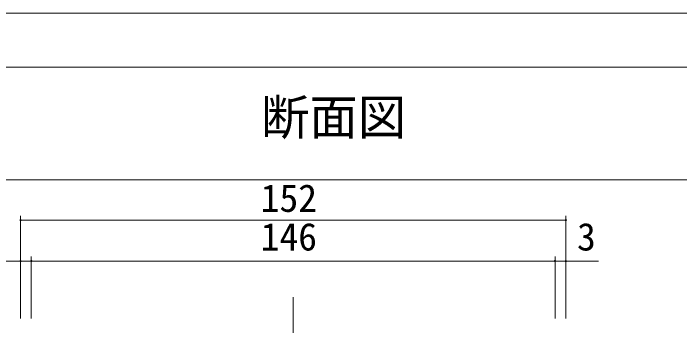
# Model space of a CAD drawing. Units: millimetres on the paper, enlarged 10 times, with parts at other scales. Extents: x -2000 to 2000, y -1385 to 1385.
# Drawn here: x -1092 to -473, y 1094 to 1385 of the extents above; entities that cross this region are included whole.
import ezdxf
from ezdxf.enums import TextEntityAlignment as Align

# ---------------------------------------------------------------- set-up
doc = ezdxf.new("R2010")
doc.units = ezdxf.units.MM
doc.header["$LTSCALE"] = 10
doc.linetypes.add('CHAIN2', pattern=[12, 9, -1, 1, -1])
for name, color, linetype, lineweight in [('1-0_H-SYM', 7, 'Continuous', 20), ('1-1_0', 7, 'Continuous', 20), ('2-0_18', 7, 'Continuous', 18)]:
    doc.layers.add(name, color=color, linetype=linetype, lineweight=lineweight)
doc.styles.add('ＭＳ ゴシック', font='')
doc.styles.get('ＭＳ ゴシック').set_extended_font_data('MS Gothic')

msp = doc.modelspace()

# ---------------------------------------------------------------- linework, layer by layer
at = {"layer": '1-0_H-SYM'}
for p, q in [((-1950, 1335), (380, 1335)), ((-1950, 1335), (380, 1335)), ((-1950, 1230), (380, 1230)), ((-1950, 1230), (380, 1230))]:
    msp.add_line(p, q, dxfattribs=at)
at = {"layer": '1-1_0'}
for p, q in [((-1950, 1335), (380, 1335)), ((-1950, 1230), (380, 1230))]:
    msp.add_line(p, q, dxfattribs=at)
msp.add_lwpolyline([(2000, -1385), (2000, 1385), (-2000, 1385), (-2000, -1385)], dxfattribs=at)
at = {"layer": '2-0_18', "color": 4, "lineweight": 9}
for p, q in [((-1085.11, 1158.72), (-1085.11, 1196.74)), ((-1085.11, 1158.72), (-1085.11, 1196.74)), ((-578.44, 1158.72), (-578.44, 1196.74)), ((-578.44, 1158.72), (-578.44, 1196.74)), ((-1085.11, 1192.57), (-578.44, 1192.57)), ((-1085.11, 1101.08), (-1085.11, 1158.72)), ((-1075.11, 1101.08), (-1075.11, 1158.72)), ((-1075.11, 1101.08), (-1075.11, 1158.72)), ((-588.44, 1101.08), (-588.44, 1158.72)), ((-588.44, 1101.08), (-588.44, 1158.72)), ((-578.44, 1101.08), (-578.44, 1158.72)), ((-1075.11, 1154.55), (-588.44, 1154.55))]:
    msp.add_line(p, q, dxfattribs=at)
at = {"layer": '2-0_18', "color": 4, "linetype": 'CHAIN2', "lineweight": 9}
msp.add_line((-831.78, 1121.08), (-831.78, 612.27), dxfattribs=at)
at = {"layer": '2-0_18', "color": 4, "lineweight": 9}
for points in [[(-1075.11, 1154.55), (-1085.11, 1154.55), (-1115.39, 1154.55)], [(-588.44, 1154.55), (-578.44, 1154.55), (-548.16, 1154.55)]]:
    msp.add_lwpolyline(points, dxfattribs=at)
for centre, start, end in [((-1085.11, 1192.57), 0, 180), ((-1085.11, 1192.57), 0, 180), ((-1085.11, 1192.57), 180, 0), ((-1085.11, 1192.57), 180, 0), ((-578.44, 1192.57), 0, 180), ((-578.44, 1192.57), 0, 180), ((-578.44, 1192.57), 180, 0), ((-578.44, 1192.57), 180, 0), ((-1085.11, 1154.55), 0, 180), ((-1085.11, 1154.55), 180, 0), ((-1075.11, 1154.55), 0, 180), ((-1075.11, 1154.55), 0, 180), ((-1075.11, 1154.55), 180, 0), ((-1075.11, 1154.55), 180, 0), ((-588.44, 1154.55), 0, 180), ((-588.44, 1154.55), 0, 180), ((-588.44, 1154.55), 180, 0), ((-588.44, 1154.55), 180, 0), ((-578.44, 1154.55), 0, 180), ((-578.44, 1154.55), 180, 0)]:
    msp.add_arc(centre, 0.521, start, end, dxfattribs=at)

# ---------------------------------------------------------------- texts
at = {"layer": '1-1_0', "style": 'ＭＳ ゴシック'}
msp.add_text('断面図', height=32.99, dxfattribs=at).set_placement((-861.74, 1261.98), align=Align.BOTTOM_LEFT)
at = {"layer": '2-0_18', "style": 'ＭＳ ゴシック'}
for s, p in [('152', (-862, 1192.57)), ('146', (-862, 1156.64)), ('3', (-568.03, 1156.64))]:
    msp.add_text(s, height=25.66, dxfattribs=at).set_placement(p, align=Align.BOTTOM_LEFT)

doc.saveas('drawing.dxf')
